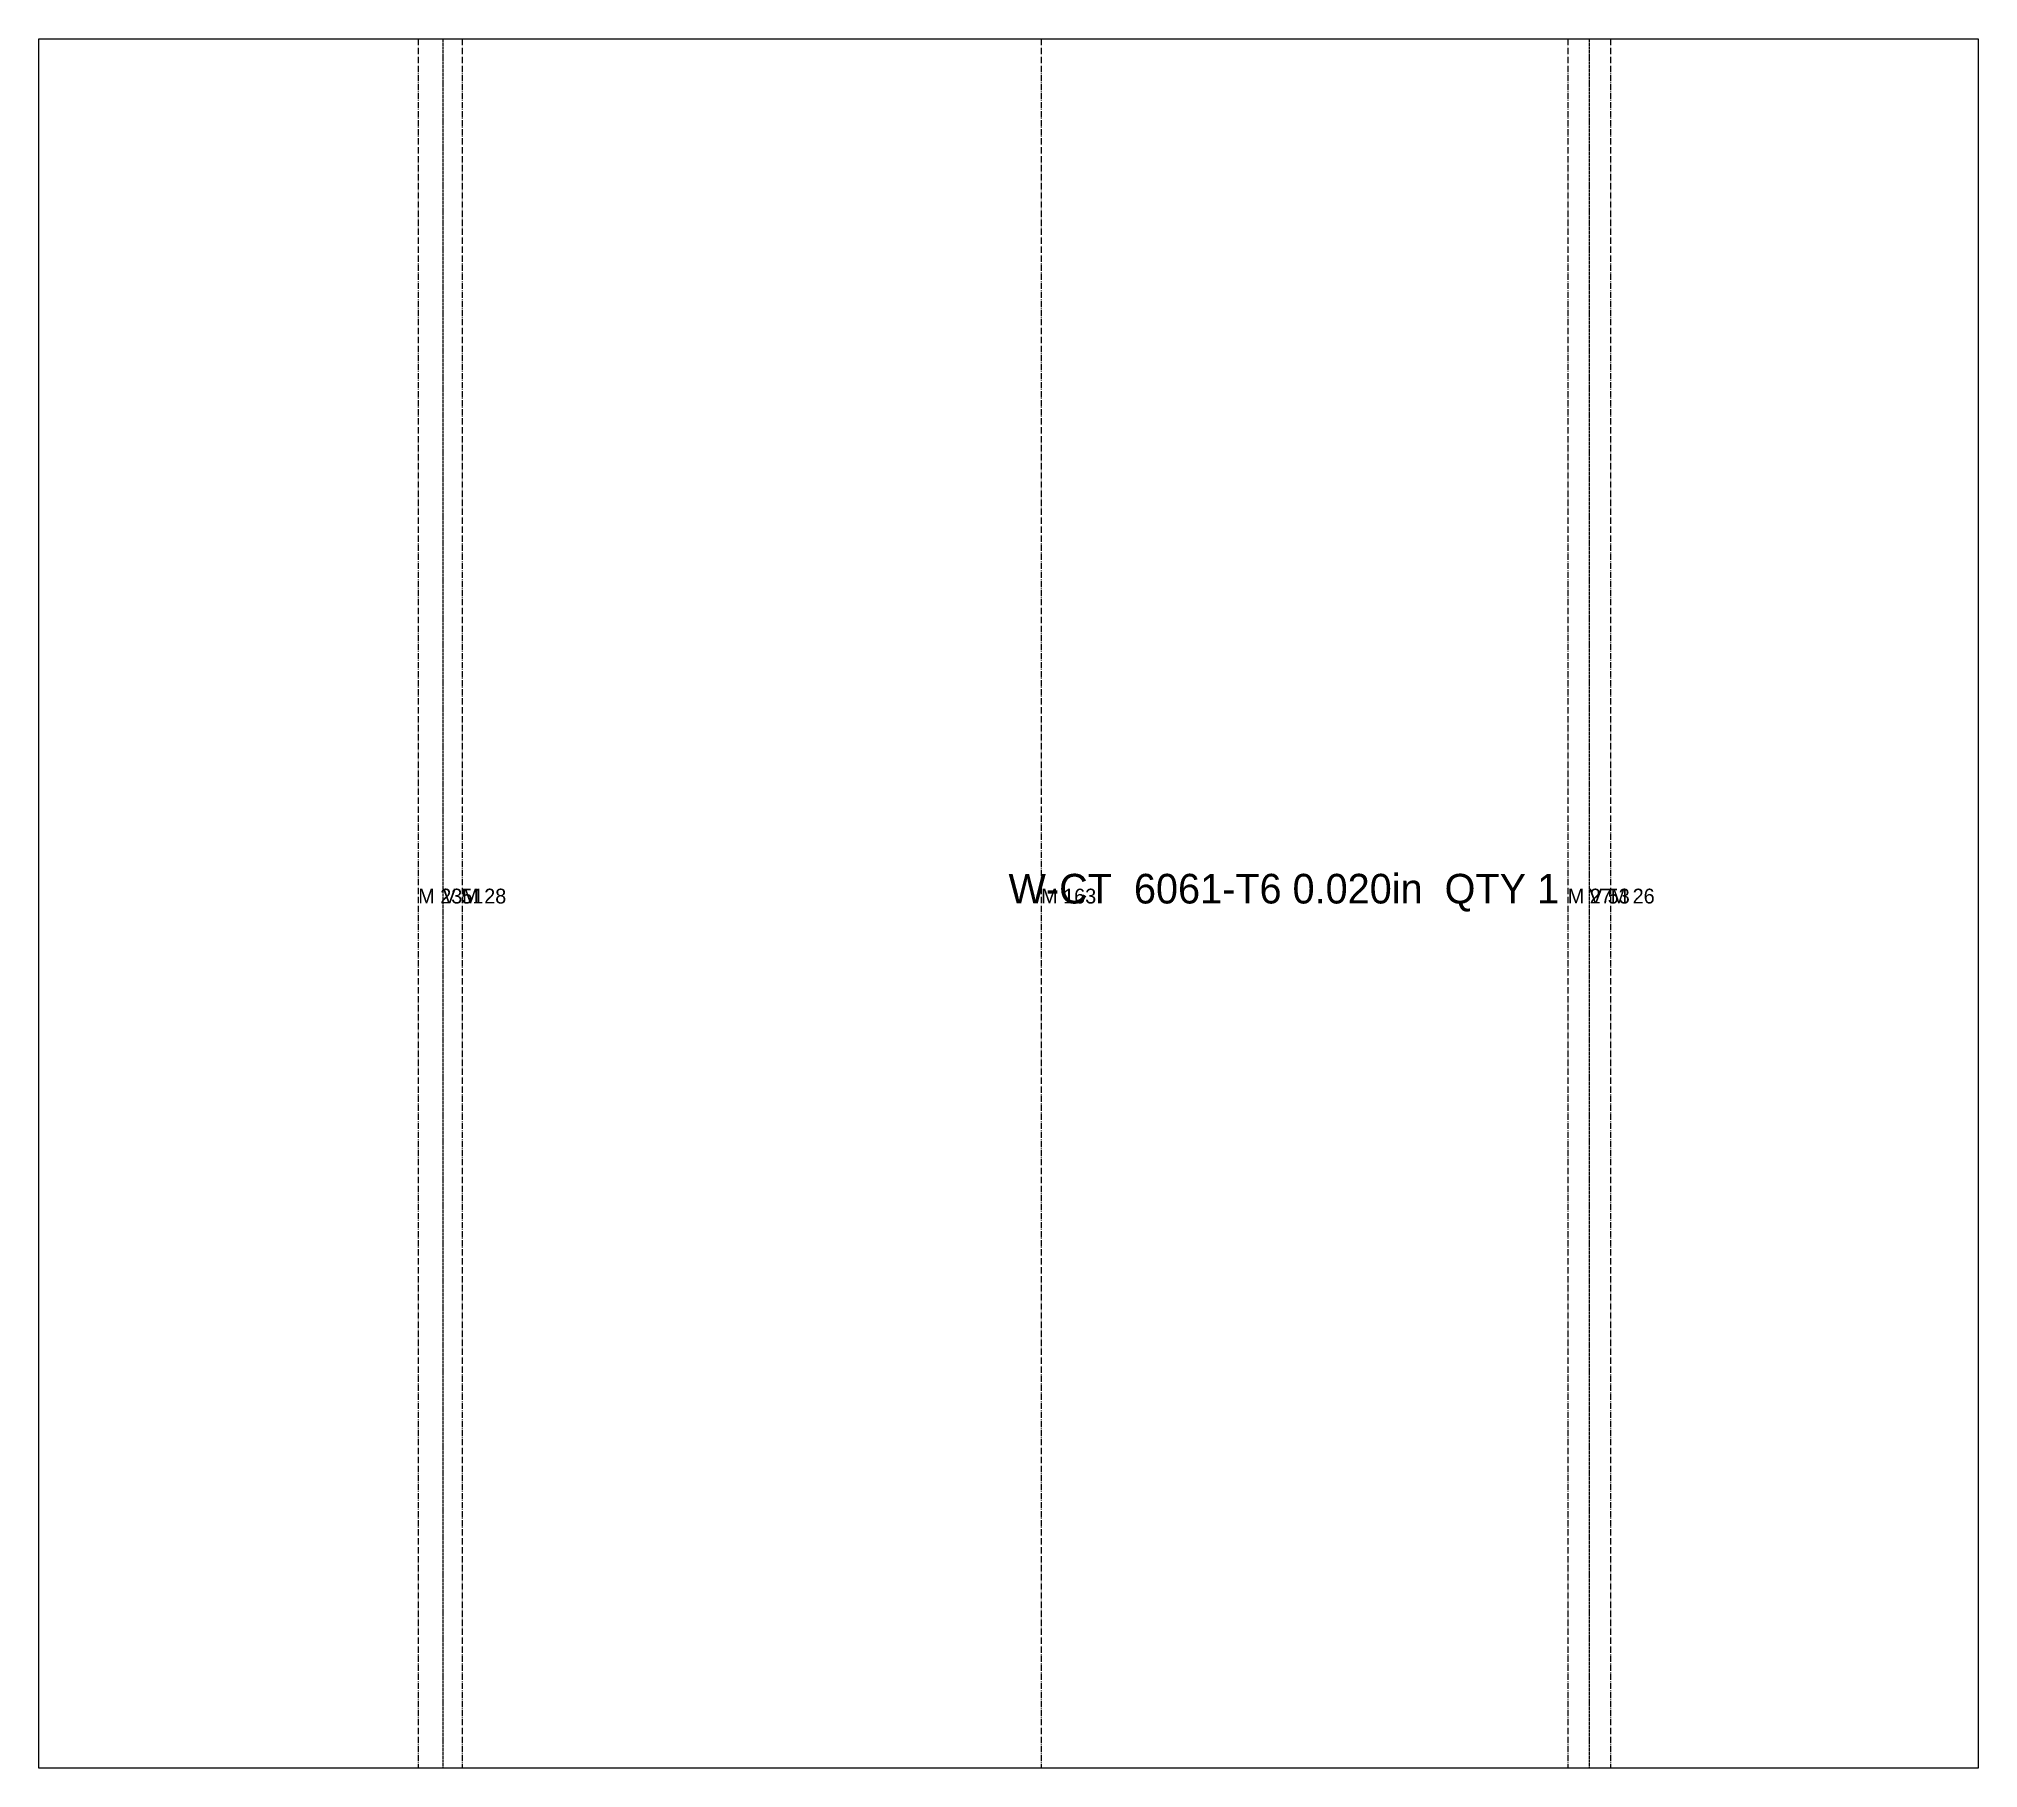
# Model space of a CAD drawing. Header units: millimetres. Extents: x 0 to 785, y 0 to 700.
import ezdxf

# ---------------------------------------------------------------- set-up
doc = ezdxf.new("R2010")
doc.units = ezdxf.units.MM
doc.linetypes.add('DASHDOT', pattern=[3.556, 2.54, -0.508, 0, -0.508])
doc.linetypes.add('DASHED', pattern=[1.524, 1.27, -0.254])
for name, color, linetype in [('CUT', 7, 'CONTINUOUS'), ('ETCH', 8, 'CONTINUOUS'), ('MOUNTAIN', 5, 'DASHDOT'), ('VALLEY', 1, 'DASHED')]:
    doc.layers.add(name, color=color, linetype=linetype)

msp = doc.modelspace()

# ---------------------------------------------------------------- linework, layer by layer
at = {"layer": 'CUT'}
msp.add_lwpolyline([(405.87, 0), (405.87, 0), (0, 0), (0, 700), (785.31, 700), (785.31, 0), (619.12, 0), (405.87, 0)], close=True, dxfattribs=at)
at = {"layer": 'MOUNTAIN'}
for p, q in [((153.64, 700), (153.64, 0)), ((171.44, 700), (171.44, 0)), ((405.87, 700), (405.87, 0)), ((619.1, 700), (619.1, 0)), ((636.47, 700), (636.47, 0))]:
    msp.add_line(p, q, dxfattribs=at)
at = {"layer": 'VALLEY'}
for p, q in [((163.55, 700), (163.55, 0)), ((627.72, 700), (627.72, 0))]:
    msp.add_line(p, q, dxfattribs=at)

# ---------------------------------------------------------------- texts
at = {"layer": 'ETCH'}
for s, height, p in [('W-CT  6061-T6 0.020in  QTY 1', 12, (392.66, 350)), ('M 23', 6, (153.64, 350)), ('V 51', 6, (163.55, 350)), ('M 28', 6, (171.44, 350)), ('M 163', 6, (405.87, 350)), ('M 27', 6, (619.1, 350)), ('V 53', 6, (627.72, 350)), ('M 26', 6, (636.47, 350))]:
    msp.add_text(s, height=height, dxfattribs=at).set_placement(p)

doc.saveas('drawing.dxf')
